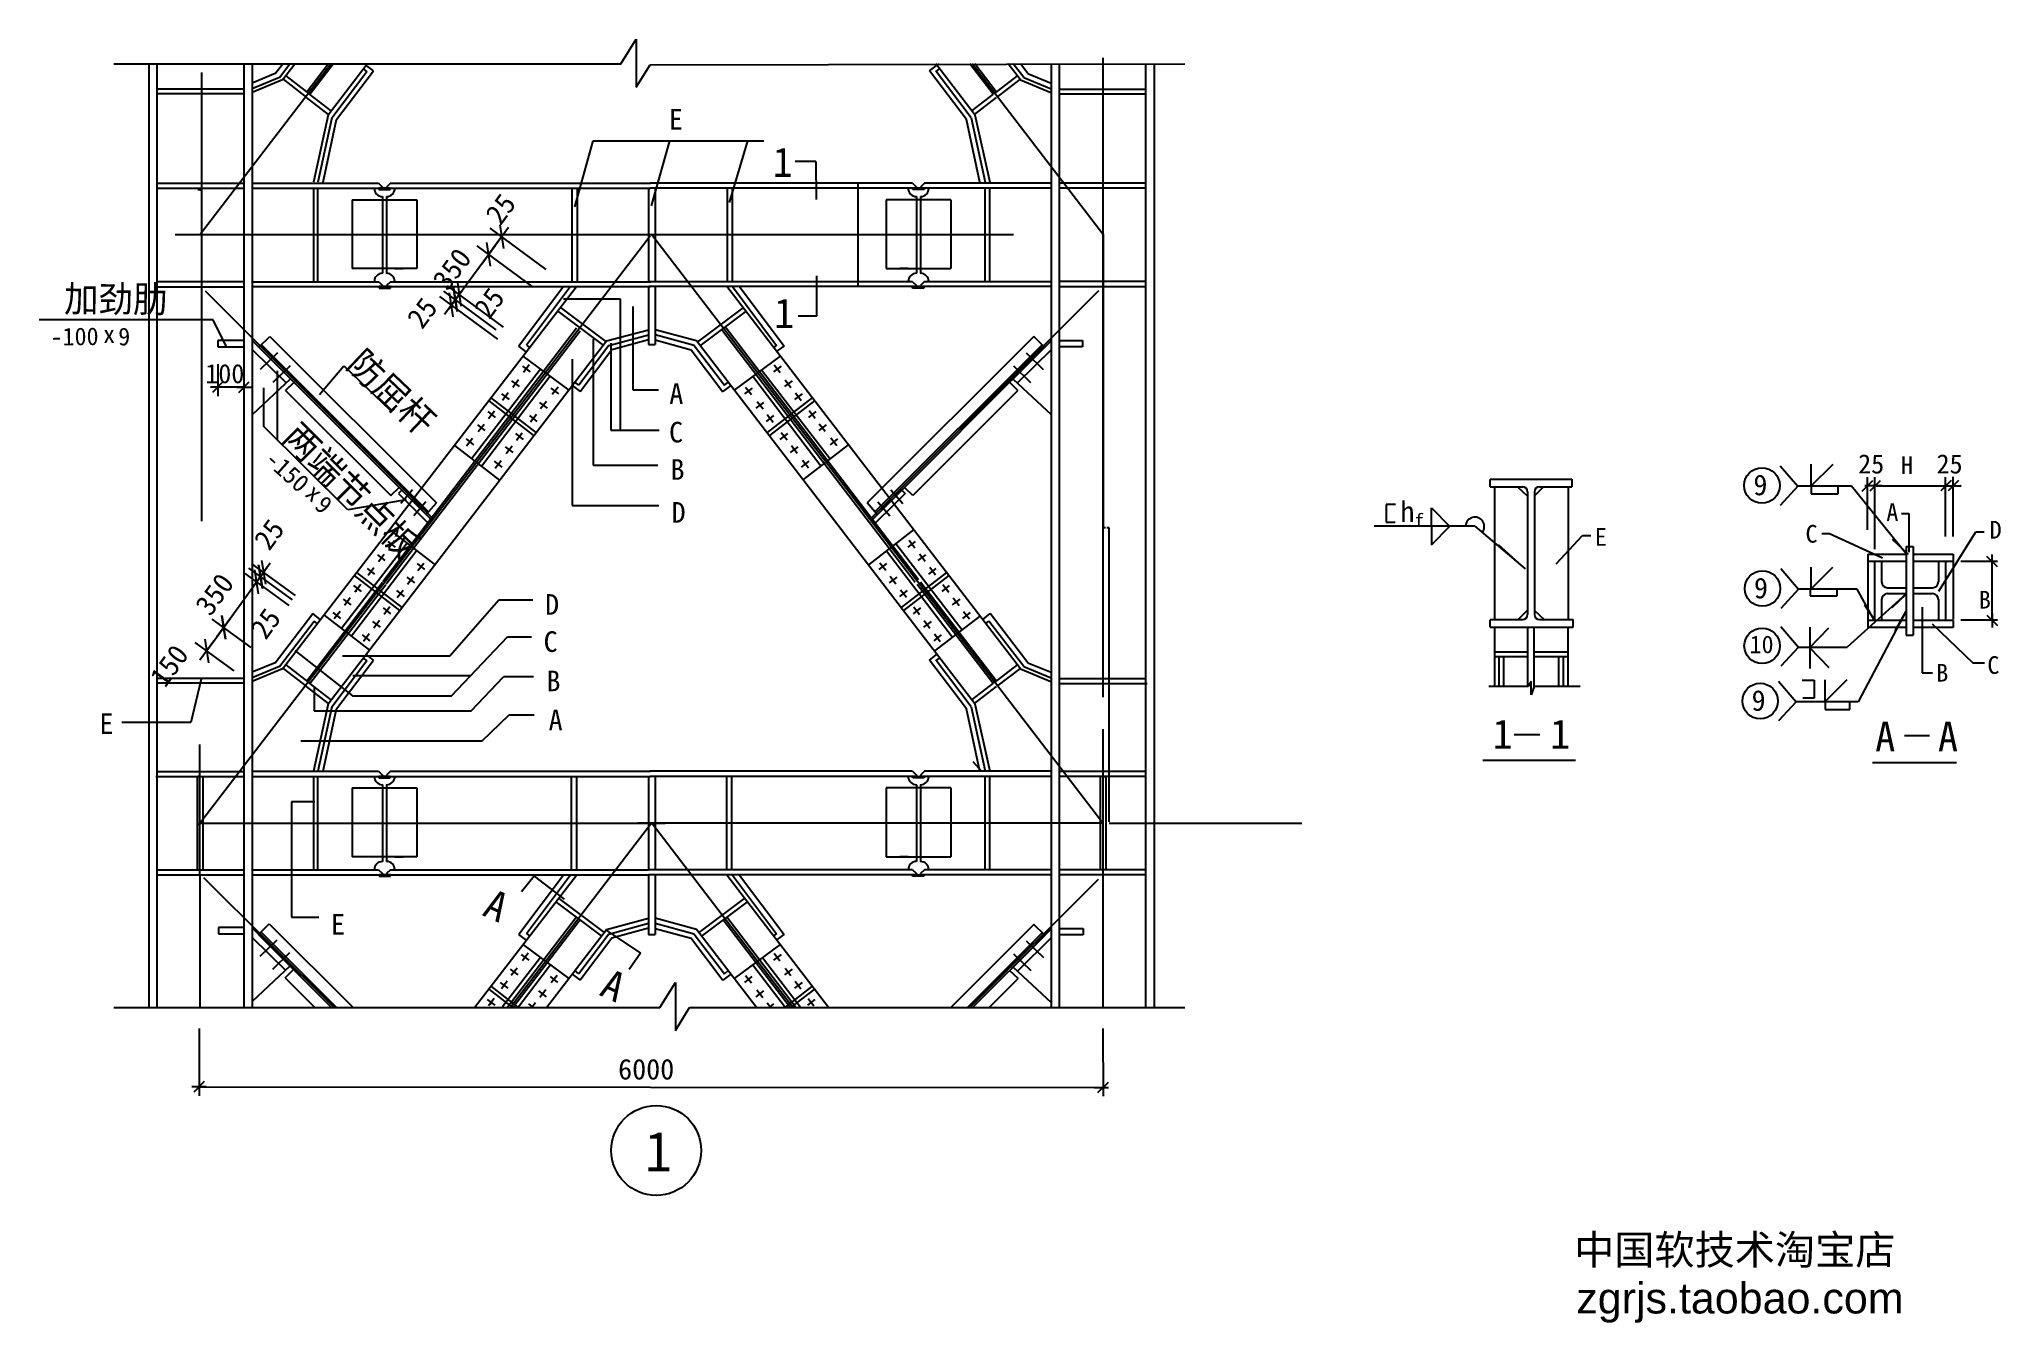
# Model space of a CAD drawing. Header units: metres. Extents: x 935 to 7595, y 1015 to 5373.
import ezdxf

# ---------------------------------------------------------------- set-up
doc = ezdxf.new("R2010")
doc.units = ezdxf.units.M
for name, color, linetype in [('CENTER', 7, 'Continuous'), ('FRAMING', 2, 'Continuous'), ('HIDDEN', 3, 'Continuous'), ('Z', 4, 'Continuous')]:
    doc.layers.add(name, color=color, linetype=linetype)
doc.dimstyles.get("Standard").update_dxf_attribs({"dimtxt": 2.5, "dimasz": 2.5, "dimexe": 1.25, "dimexo": 0.625, "dimtad": 1, "dimcen": 2.5, "dimazin": 3, "dimtfac": 1, "dimtmove": 0, "dimatfit": 3})

# ---------------------------------------------------------------- blocks, each defined once
blk = doc.blocks.new('CC')
blk.add_line((-24.24, 0), (24.24, 0))
at = {"layer": 'FRAMING', "color": 6}
blk.add_line((-17.83, -17.83), (17.83, 17.83), dxfattribs=at)
blk = doc.blocks.new('zgrjs.taobao.com')
at = {"attachment_point": 1}
for s, insert, char_height in [('{\\fSimHei|b0|i0|c134|p49;中国软技术淘宝店}', (3032.61, 1646.85), 400), ('{\\fArial|b0|i0|c0|p34;zgrjs.taobao.com}', (3061.95, 999.76), 418)]:
    blk.add_mtext(s, dxfattribs=dict(at, insert=insert, char_height=char_height))
blk = doc.blocks.new('_CLOSEDFILLED')
at = {"color": 0, "linetype": 'BYBLOCK'}
blk.add_solid([(-1, 0), (0, 0), (-1, 0)], dxfattribs=at)
blk = doc.blocks.new('*D1')
for p, q in [((4547.6, 4711.38), (4547.6, 3713.91)), ((4555.485, 3713.91), (4547.35, 3713.91)), ((4567.62, 3713.91), (4559.485, 3713.91)), ((4567.37, 2716.43), (4567.37, 3713.91))]:
    blk.add_line(p, q)
at = {"layer": 'Defpoints'}
for p in [(4547.6, 4711.38), (4567.37, 3713.91), (4567.37, 2716.43)]:
    blk.add_point(p, dxfattribs=at)
at = {"xscale": 0.25, "yscale": 0.25}
blk.add_blockref('_CLOSEDFILLED', (4547.6, 3713.91), dxfattribs=at)
at = {"xscale": 0.25, "yscale": 0.25, "rotation": 180}
blk.add_blockref('_CLOSEDFILLED', (4567.37, 3713.91), dxfattribs=at)
at = {"insert": (4557.485, 3713.91), "char_height": 1, "attachment_point": 5}
blk.add_mtext('4000', dxfattribs=at)

msp = doc.modelspace()

# ---------------------------------------------------------------- linework, layer by layer
for p, q in [((2909.24, 5289.49), (2961.61, 5372.77)), ((2961.61, 5372.77), (2961.61, 5210.34)), ((1187.36, 5289.49), (2909.24, 5289.49)), ((2961.61, 5210.34), (3008.53, 5286.36)), ((3008.53, 5286.36), (4824.76, 5289.49)), ((2753.47, 4803.96), (2816.05, 5027.54)), ((2816.05, 5027.54), (3395.39, 5027.54)), ((3013.17, 4806.82), (3075.75, 5027.54)), ((3278.58, 4818.22), (3341.16, 5027.54)), ((3713.71, 4883.48), (3713.71, 4534)), ((2655.89, 4590.92), (2465.69, 4731.16)), ((2611.76, 4531.08), (2421.57, 4671.32)), ((2504.81, 4702.32), (2460.68, 4642.48)), ((2505.77, 4703.62), (2506.73, 4704.93)), ((2459.72, 4641.18), (2361.44, 4507.88)), ((2459.72, 4641.18), (2458.76, 4639.87)), ((2510.91, 4395.65), (2321.36, 4535.42)), ((1497.7, 4518.79), (2272.33, 3744.59)), ((2492, 4354.71), (2295.14, 4499.86)), ((2485.69, 4386.2), (2307.96, 4517.25)), ((2333.29, 4469.72), (2332.33, 4468.41)), ((2347.08, 4488.41), (2334.26, 4471.02)), ((2346.12, 4487.11), (2345.16, 4485.8)), ((2360.47, 4506.58), (2347.08, 4488.41)), ((2348.04, 4489.71), (2349, 4491.02)), ((2361.44, 4507.88), (2362.4, 4509.18)), ((2714.94, 4491), (2906.88, 4491)), ((2906.88, 4491), (2906.88, 4045.3)), ((2950.15, 4465.67), (2950.15, 4182.28)), ((4531.86, 4518.64), (3755.23, 3742.55)), ((1524.93, 4420.6), (934.59, 4420.6)), ((1569.72, 4331.12), (1524.93, 4420.6)), ((2815.01, 4354.19), (2815.01, 3926.53)), ((2875.5, 4341.5), (2875.5, 4045.71)), ((1540.67, 4269.67), (1540.67, 4161.34)), ((1886, 4166.4), (1968.72, 4263.81)), ((1968.72, 4263.81), (2126.5, 4113.79)), ((2744.39, 4286.73), (2744.39, 3790.26)), ((1742.31, 4247.12), (1742.2, 4013.46)), ((1628.8, 4191.34), (1541.67, 4191.34)), ((1695.77, 4189), (1695.77, 4059.39)), ((2950.15, 4182.28), (3037.01, 4182.28)), ((1982.74, 3775.52), (1695.77, 4059.39)), ((2875.5, 4045.71), (3039.17, 4045.71)), ((6950.52, 3855.19), (7025.77, 3930.35)), ((6950.52, 3929.81), (6950.52, 3855.19)), ((2815.01, 3926.53), (3034.91, 3926.53)), ((6846.54, 3925.11), (6906.2, 3855.19)), ((7142.76, 3706.83), (7142.76, 3885.65)), ((7168.08, 3641.69), (7168.08, 3886.35)), ((7407.92, 3684.89), (7407.92, 3886.35)), ((7433.27, 3684.76), (7433.27, 3887.35)), ((2180.63, 3808.6), (1982.74, 3775.52)), ((6906.2, 3855.19), (6846.26, 3790.19)), ((7088.05, 3855.19), (6906.2, 3855.19)), ((6951.32, 3852.74), (6951.32, 3829.45)), ((6951.32, 3829.45), (7043.05, 3829.45)), ((7043.05, 3829.45), (7043.05, 3851.77)), ((7273.58, 3625.56), (7088.05, 3855.19)), ((7192.32, 3856.35), (7133.84, 3856.35)), ((7172.02, 3856.35), (7460.18, 3856.35)), ((7460.18, 3856.35), (7459.18, 3856.35)), ((2744.39, 3790.26), (3038.59, 3790.26)), ((5540.04, 3793.51), (5508.58, 3793.51)), ((5508.58, 3793.51), (5508.58, 3732.89)), ((5508.58, 3732.89), (5539.3, 3732.89)), ((5661.93, 3782.18), (5724.97, 3718.95)), ((5661.93, 3718.95), (5661.93, 3782.18)), ((7258.51, 3762.74), (7283.49, 3762.74)), ((7283.49, 3762.74), (7283.49, 3631.24)), ((5809.08, 3719.54), (5466.95, 3719.54)), ((5661.93, 3720), (5661.93, 3656.77)), ((5661.93, 3656.77), (5724.97, 3720)), ((5809.08, 3719.54), (5978.88, 3575.73)), ((6085.79, 3591.51), (6175.42, 3687.7)), ((6175.42, 3687.7), (6202.81, 3687.7)), ((7013.84, 3693.65), (6987.08, 3693.65)), ((7193.38, 3611.01), (7013.84, 3693.65)), ((7384.84, 3499.32), (7511.03, 3700.72)), ((7511.03, 3700.72), (7538.42, 3700.72)), ((7584.12, 3599.39), (7460.05, 3599.39)), ((7565.91, 3598.39), (7565.91, 3597.39)), ((7565.91, 3401.09), (7565.91, 3598.39)), ((1783.34, 3450.88), (1633.69, 3559.32)), ((1794.33, 3470.09), (1646.6, 3577.14)), ((1805.31, 3483.81), (1656.9, 3591.35)), ((1673.05, 3530.8), (1685.96, 3548.62)), ((1685, 3547.31), (1684.05, 3546)), ((1685.96, 3548.62), (1696.26, 3562.84)), ((1686.91, 3549.93), (1687.86, 3551.24)), ((1697.21, 3564.15), (1698.16, 3565.46)), ((6848.47, 3575.62), (6908.12, 3505.7)), ((6950.19, 3505.7), (7025.44, 3580.86)), ((6950.19, 3580.32), (6950.19, 3505.7)), ((1561.75, 3377.22), (1672.09, 3529.49)), ((1672.09, 3529.49), (1671.14, 3528.18)), ((2328.66, 3279.32), (2494.66, 3469.85)), ((2494.66, 3469.85), (2611.18, 3469.85)), ((6908.12, 3505.7), (6848.19, 3440.7)), ((7107.31, 3505.7), (6908.12, 3505.7)), ((6948.18, 3506.47), (6948.18, 3483.17)), ((6948.18, 3483.17), (7039.91, 3483.17)), ((7039.91, 3483.17), (7039.91, 3505.5)), ((7273.33, 3488.37), (7073.73, 3309.11)), ((7166.44, 3399.87), (7107.31, 3505.7)), ((1654.27, 3308.18), (1521.45, 3404.43)), ((7273.36, 3430.6), (7111.1, 3123.48)), ((7327.86, 3444.23), (7327.86, 3221.95)), ((7584.12, 3400.09), (7460.05, 3400.09)), ((7565.91, 3424.33), (7565.91, 3375.84)), ((1504.08, 3297.64), (1559.85, 3374.6)), ((2334.16, 3143.44), (2524.78, 3344.07)), ((2524.78, 3344.07), (2606.62, 3344.07)), ((6848.69, 3379.03), (6908.35, 3309.11)), ((6946.11, 3306.69), (7011.78, 3374.21)), ((6946.91, 3376.49), (6946.91, 3236.89)), ((7362.36, 3388.66), (7500.64, 3256.07)), ((1596.6, 3228.59), (1463.78, 3324.84)), ((1802.74, 3297.23), (1998.78, 3143.44)), ((1964.21, 3279.32), (2328.66, 3279.32)), ((6908.35, 3309.11), (6848.41, 3244.11)), ((6908.35, 3309.11), (7073.73, 3309.11)), ((6946.11, 3307.48), (7011.78, 3239.96)), ((1484.4, 3200.71), (1449.6, 3052.92)), ((1999.11, 3213.17), (2400.48, 3213.25)), ((2401.82, 3092.5), (2510.65, 3208.14)), ((2612.4, 3208.14), (2510.65, 3208.14)), ((6997.86, 3123.48), (7073.12, 3198.64)), ((6997.86, 3198.11), (6997.86, 3123.48)), ((7327.86, 3221.95), (7363.9, 3221.95)), ((7500.64, 3256.07), (7540.04, 3256.07)), ((1868.15, 3170.42), (1868.15, 3092.5)), ((1998.78, 3143.44), (2334.16, 3143.44)), ((5990.33, 3175.09), (5856.69, 3175.07)), ((6000.67, 3192.28), (5990.33, 3175.09)), ((6000.62, 3147.54), (6000.67, 3192.28)), ((6010.97, 3175.06), (6000.62, 3147.54)), ((6166.79, 3175.19), (6013, 3175.39)), ((6840.36, 3193.4), (6900.02, 3123.48)), ((1868.15, 3092.5), (2401.82, 3092.5)), ((2438.69, 2990.6), (2529.54, 3077.97)), ((2615.4, 3077.97), (2529.54, 3077.97)), ((6900.02, 3123.48), (6840.08, 3058.48)), ((7111.1, 3123.48), (6900.02, 3123.48)), ((6998.66, 3121.03), (6998.66, 3097.74)), ((6998.66, 3097.74), (7082.8, 3097.74)), ((7082.8, 3097.74), (7082.8, 3120.06)), ((1449.6, 3052.92), (1214.7, 3052.92)), ((1823.16, 2990.6), (2438.69, 2990.6)), ((1790.9, 2783.95), (1790.9, 2391.97)), ((1870.28, 2783.95), (1790.9, 2783.95)), ((4567.38, 2711.07), (5221.79, 2711.07)), ((1492.58, 2526.63), (1935.91, 2085.76)), ((4530.23, 2519.68), (4096.68, 2088.17)), ((1790.9, 2391.97), (1884.29, 2391.97)), ((3041.84, 2085.76), (3095.02, 2170.33)), ((3095.02, 2170.33), (3095.02, 2007.89)), ((1187.36, 2085.76), (3041.84, 2085.76)), ((3095.02, 2007.89), (3143.08, 2085.76)), ((3143.08, 2085.76), (4824.76, 2085.76)), ((1478.07, 2014), (1477.36, 1786.21)), ((4546.13, 2014), (4546.89, 1784.5)), ((1478.36, 1816.21), (4539.95, 1814.5)), ((4516.71, 1814.5), (4565.2, 1814.5))]:
    msp.add_line(p, q)
for points in [[(7226.33, 3675.35), (7280.82, 3624.45)], [(7225.88, 3443.78), (7273.55, 3489.28)], [(7132.18, 3452.93), (7167.25, 3399.94)], [(7236.41, 3364.66), (7273.58, 3431.5)]]:
    msp.add_lwpolyline(points)
for centre, radius in [((6784.17, 3857.72), 60.34), ((6786.09, 3508.23), 60.34), ((6784.73, 3313.41), 60.34), ((6777.98, 3126.01), 60.34), ((3029.65, 1600.38), 152.63)]:
    msp.add_circle(centre, radius)
msp.add_arc((5809.67, 3718.59), 31.79, 320.36, 178.29)
at = {"layer": 'CENTER'}
for p, q in [((1481.14, 4710.93), (1924.37, 5289.04)), ((4546.13, 4710.93), (4102.9, 5289.04)), ((4546.13, 5309.31), (4546.13, 3138.68)), ((1485.49, 5259.49), (1485.49, 3737.17)), ((1396.64, 4710.39), (4242.4, 4710.39)), ((1475.63, 2705.43), (3008.56, 4704.88)), ((4546.13, 2710.94), (3013.2, 4710.39)), ((4546.13, 3030.68), (4546.13, 2085.84)), ((1479.1, 2978.52), (1480.38, 2085.84)), ((1480.78, 2710.94), (3060.31, 2710.94)), ((2533.47, 2085.84), (3014.07, 2712.72)), ((4546.5, 2710.94), (2966.97, 2710.94)), ((3493.81, 2085.84), (3013.2, 2712.72))]:
    msp.add_line(p, q, dxfattribs=at)
at = {"layer": 'FRAMING'}
for p, q in [((1307.28, 5289.04), (1307.28, 2085.84)), ((1657.07, 5289.04), (1657.07, 2085.84)), ((1736.24, 5256.31), (1761.2, 5289.04)), ((1749.92, 5243.23), (1785.14, 5289.04)), ((1761.09, 5235.18), (1802.48, 5289.04)), ((1915.63, 5116.02), (2048.31, 5289.04)), ((1928.23, 5105.84), (2046.62, 5263.49)), ((1944.22, 5099.82), (2069.53, 5265.02)), ((2048.31, 5262.31), (2035.89, 5272.1)), ((2069.53, 5265.02), (2046.58, 5282.84)), ((2057.39, 5274.44), (2057.57, 5274.68)), ((3957.75, 5265.02), (3980.7, 5282.84)), ((4083.05, 5099.82), (3957.75, 5265.02)), ((3969.89, 5274.44), (3969.71, 5274.68)), ((4111.65, 5116.02), (3978.97, 5289.04)), ((3978.97, 5262.31), (3991.38, 5272.1)), ((4099.05, 5105.84), (3980.65, 5263.49)), ((4266.18, 5235.18), (4224.79, 5289.04)), ((4277.36, 5243.23), (4242.13, 5289.04)), ((4291.03, 5256.31), (4266.08, 5289.04)), ((4370.2, 5289.04), (4370.2, 2085.84)), ((4720, 5288.31), (4720, 2085.84)), ((1736.24, 5256.31), (1657.07, 5223.63)), ((1749.92, 5243.23), (1657.07, 5204.89)), ((1761.09, 5235.18), (1657.5, 5192.41)), ((1762.38, 5236.86), (1841.16, 5176.35)), ((1771.7, 5248.99), (1851.4, 5187.69)), ((4255.58, 5248.99), (4175.87, 5187.69)), ((4264.89, 5236.86), (4186.11, 5176.35)), ((4266.18, 5235.18), (4369.78, 5192.41)), ((4277.36, 5243.23), (4370.2, 5204.89)), ((4291.03, 5256.31), (4370.2, 5223.63)), ((1916.83, 5117.58), (1842.39, 5175.4)), ((1926.13, 5129.71), (1852.64, 5186.74)), ((4101.15, 5129.71), (4174.64, 5186.74)), ((4110.45, 5117.58), (4184.88, 5175.4)), ((1915.63, 5116.02), (1865.38, 4887.43)), ((1928.23, 5105.84), (1880.46, 4887.43)), ((1899.1, 4887.43), (1944.22, 5099.82)), ((4128.18, 4887.43), (4083.05, 5099.82)), ((4099.05, 5105.84), (4146.82, 4887.43)), ((4111.65, 5116.02), (4161.9, 4887.43)), ((3571.93, 4957.71), (3501.58, 4957.71)), ((3572.05, 4957.9), (3572.94, 4828.6)), ((1657.07, 4884.24), (2086.56, 4884.24)), ((1657.07, 4866.81), (3009.99, 4866.81)), ((1866.11, 4866.81), (1866.11, 4549.68)), ((1880.38, 4549.68), (1880.38, 4866.81)), ((2086.56, 4884.24), (2100.08, 4870.72)), ((2087.63, 4866.81), (2087.63, 4862.11)), ((2126.49, 4866.81), (2087.63, 4866.81)), ((2100.08, 4870.72), (2100.08, 4866.81)), ((2127.85, 4884.24), (2114.32, 4870.72)), ((2114.32, 4870.72), (2114.32, 4866.81)), ((2114.46, 4866.81), (2557.98, 4866.81)), ((2126.49, 4862.11), (2126.49, 4866.81)), ((2127.85, 4884.24), (3009.99, 4884.24)), ((2743.37, 4866.81), (2743.37, 4549.68)), ((2761.03, 4866.81), (2761.03, 4549.68)), ((3002.92, 4866.71), (3002.92, 4549.64)), ((3899.43, 4884.24), (3009, 4884.24)), ((4370.2, 4866.81), (3009, 4866.81)), ((3025.53, 4866.71), (3025.53, 4549.64)), ((3270.13, 4866.81), (3270.13, 4549.68)), ((3287.79, 4866.81), (3287.79, 4549.68)), ((3912.81, 4866.81), (3469.29, 4866.81)), ((3899.43, 4884.24), (3912.95, 4870.72)), ((3900.78, 4862.11), (3900.78, 4866.81)), ((3900.78, 4866.81), (3939.65, 4866.81)), ((3912.95, 4870.72), (3912.95, 4866.81)), ((3940.72, 4884.24), (3927.19, 4870.72)), ((3927.19, 4870.72), (3927.19, 4866.81)), ((3939.65, 4866.81), (3939.65, 4862.11)), ((4370.2, 4884.24), (3940.72, 4884.24)), ((4146.9, 4549.68), (4146.9, 4866.81)), ((4161.17, 4866.81), (4161.17, 4549.68)), ((1480.49, 4861.7), (1473.54, 4861.7)), ((1480.49, 4861.7), (1487.44, 4861.7)), ((1996.85, 4827.69), (2216.52, 4827.69)), ((1996.85, 4827.69), (1996.85, 4594.3)), ((2087.63, 4862.11), (2126.49, 4862.11)), ((2100.08, 4838.79), (2100.08, 4827.32)), ((2114.32, 4838.77), (2114.32, 4827.32)), ((2216.52, 4827.69), (2216.52, 4594.3)), ((4030.42, 4827.69), (3810.76, 4827.69)), ((3810.76, 4827.69), (3810.76, 4594.3)), ((3939.65, 4862.11), (3900.78, 4862.11)), ((3912.95, 4838.77), (3912.95, 4827.32)), ((3927.19, 4838.79), (3927.19, 4827.32)), ((4030.42, 4827.69), (4030.42, 4594.3)), ((1657.07, 4549.68), (2087.26, 4549.68)), ((1657.07, 4533.01), (3009.99, 4533.01)), ((1761.09, 3235.2), (2758.43, 4533.01)), ((2216.52, 4594.3), (1996.85, 4594.3)), ((2087.26, 4549.68), (2100.08, 4536.86)), ((2088.6, 4532.96), (2088.6, 4528.26)), ((2127.47, 4532.96), (2088.6, 4532.96)), ((2100.08, 4594.34), (2100.08, 4578.09)), ((2100.08, 4536.86), (2100.08, 4532.96)), ((2114.32, 4594.34), (2114.32, 4578.09)), ((2127.14, 4549.68), (2114.32, 4536.86)), ((2114.32, 4536.86), (2114.32, 4532.96)), ((2114.32, 4532.96), (2557.98, 4532.96)), ((2127.14, 4549.68), (3009.99, 4549.68)), ((2127.47, 4528.26), (2127.47, 4532.96)), ((2142.03, 4594.3), (2170, 4594.3)), ((2714.85, 4533.01), (2562.97, 4331.22)), ((2738.12, 4533.01), (2589.64, 4334.08)), ((3003.09, 4533.01), (3003.09, 4336.52)), ((3900.13, 4549.68), (3004.97, 4549.68)), ((4370.2, 4533.01), (3004.97, 4533.01)), ((3025.7, 4533.01), (3025.7, 4336.52)), ((4266.18, 3235.2), (3268.85, 4533.01)), ((3289.15, 4533.01), (3438.33, 4333.14)), ((3312.42, 4533.01), (3464.3, 4331.22)), ((3912.95, 4532.96), (3469.29, 4532.96)), ((3575.22, 4432.65), (3575.19, 4569.53)), ((3810.76, 4594.3), (4030.42, 4594.3)), ((3885.24, 4594.3), (3857.28, 4594.3)), ((3899.81, 4528.26), (3899.81, 4532.96)), ((3899.81, 4532.96), (3938.67, 4532.96)), ((3900.13, 4549.68), (3912.95, 4536.86)), ((3912.95, 4594.34), (3912.95, 4578.09)), ((3912.95, 4536.86), (3912.95, 4532.96)), ((3927.19, 4594.34), (3927.19, 4578.09)), ((3940.01, 4549.68), (3927.19, 4536.86)), ((3927.19, 4536.86), (3927.19, 4532.96)), ((3938.67, 4532.96), (3938.67, 4528.26)), ((4370.2, 4549.68), (3940.01, 4549.68)), ((2088.6, 4528.26), (2127.47, 4528.26)), ((3938.67, 4528.26), (3899.81, 4528.26)), ((2696.76, 4448.34), (2850.52, 4333.46)), ((2705.91, 4460.59), (2860.04, 4345.43)), ((3322.41, 4459.54), (3168.28, 4344.39)), ((3331.56, 4447.29), (3177.8, 4332.41)), ((3575.22, 4432.65), (3511.51, 4432.65)), ((1658.86, 4349.13), (1782.16, 4225.92)), ((1680.75, 4327.26), (1717.43, 4363.53)), ((1717.43, 4363.53), (2283.19, 3798.49)), ((1915.63, 3116.03), (2860.78, 4348.61)), ((2587.99, 4311.28), (2562.97, 4331.22)), ((2589.64, 4334.08), (2599.65, 4326.39)), ((2869.06, 4332.52), (2766.35, 4198.21)), ((2860.78, 4348.61), (3003.09, 4386.79)), ((2869.06, 4332.52), (3003.09, 4369.51)), ((3003.09, 4352.43), (2879.08, 4318.51)), ((3003.09, 4336.52), (3025.7, 4336.52)), ((3166.49, 4348.61), (3025.7, 4386.39)), ((3158.21, 4332.52), (3025.7, 4369.09)), ((3025.7, 4352.01), (3148.19, 4318.51)), ((3158.21, 4332.52), (3260.93, 4198.21)), ((4111.65, 3116.03), (3166.49, 4348.61)), ((3437.55, 4334.02), (3427.63, 4326.39)), ((3436.87, 4311.28), (3464.3, 4331.22)), ((4311.66, 4363.53), (3745.89, 3798.49)), ((4370.22, 4349.13), (4246.92, 4225.92)), ((4348.33, 4327.26), (4311.66, 4363.53)), ((1658.41, 4318.08), (1772.91, 4205.85)), ((1743.42, 4307.86), (1685.24, 4251.6)), ((1786.49, 4264.07), (1728.31, 4207.81)), ((2575.57, 4263.03), (2601.41, 4243.75)), ((2577.08, 4297.02), (2732.63, 4181.48)), ((2598.66, 4266.95), (2579.3, 4240.99)), ((2879.08, 4318.51), (2771.07, 4175.75)), ((3148.19, 4318.51), (3256.2, 4175.75)), ((3450.19, 4297.02), (3294.65, 4181.48)), ((3453.74, 4263.03), (3427.89, 4243.75)), ((3430.64, 4266.95), (3450, 4240.99)), ((4242.59, 4264.07), (4300.77, 4207.81)), ((4370.68, 4318.08), (4256.17, 4205.85)), ((4285.66, 4307.86), (4343.84, 4251.6)), ((1787.21, 4219.25), (1658.86, 4098.96)), ((1771.19, 4180.07), (1799.9, 4208.18)), ((2538.57, 4213.37), (2564.41, 4194.1)), ((2561.55, 4216.63), (2542.19, 4190.67)), ((2550.91, 4203.65), (2551.14, 4203.49)), ((2744.23, 4197.02), (2771.54, 4176.36)), ((2766.35, 4198.21), (2752.99, 4208.45)), ((3283.04, 4197.02), (3255.74, 4176.36)), ((3260.93, 4198.21), (3274.28, 4208.45)), ((3490.73, 4213.37), (3464.89, 4194.1)), ((3467.75, 4216.63), (3487.11, 4190.67)), ((3478.39, 4203.65), (3478.16, 4203.49)), ((4257.89, 4180.07), (4229.18, 4208.18)), ((4241.87, 4219.25), (4370.22, 4098.96)), ((1771.19, 4180.07), (2128.22, 3823.3)), ((2504.09, 4168.67), (2529.93, 4149.4)), ((2527.14, 4172.03), (2507.78, 4146.07)), ((2659.95, 4119.95), (2634.71, 4140)), ((2657.22, 4143), (2637.09, 4117.64)), ((2647.4, 4129.39), (2647.18, 4129.57)), ((2698.48, 4168.42), (2673.24, 4188.47)), ((2696.36, 4191.75), (2676.22, 4166.39)), ((2758.71, 4184.88), (2758.53, 4184.64)), ((3268.56, 4184.88), (3268.74, 4184.64)), ((3330.82, 4168.42), (3356.07, 4188.47)), ((3332.94, 4191.75), (3353.08, 4166.39)), ((3369.35, 4119.95), (3394.6, 4140)), ((3372.08, 4143), (3392.22, 4117.64)), ((3381.9, 4129.39), (3382.12, 4129.57)), ((3525.22, 4168.67), (3499.37, 4149.4)), ((3502.16, 4172.03), (3521.52, 4146.07)), ((4257.89, 4180.07), (3900.87, 3823.3)), ((2422.92, 4064.28), (2448.02, 4044.04)), ((2425.48, 4041.21), (2445.81, 4066.42)), ((2457.64, 4108.8), (2482.74, 4088.56)), ((2460.12, 4085.63), (2480.45, 4110.84)), ((2625.57, 4075.17), (2600.32, 4095.22)), ((2622.92, 4098.32), (2602.78, 4072.96)), ((2647, 4127.49), (2647.23, 4127.33)), ((3382.3, 4127.49), (3382.07, 4127.33)), ((3403.73, 4075.17), (3428.98, 4095.22)), ((3406.38, 4098.32), (3426.52, 4072.96)), ((3571.66, 4108.8), (3546.56, 4088.56)), ((3569.18, 4085.63), (3548.85, 4110.84)), ((3606.38, 4064.28), (3581.28, 4044.04)), ((3603.82, 4041.21), (3583.49, 4066.42)), ((2384.03, 4016.1), (2409.12, 3995.86)), ((2385.98, 3992.76), (2406.3, 4017.97)), ((2435.4, 4054.75), (2435.62, 4054.57)), ((2578.42, 4014.38), (2552.72, 4033.85)), ((2555.34, 4011.2), (2574.89, 4037.01)), ((3450.88, 4014.38), (3476.58, 4033.85)), ((3473.96, 4011.2), (3454.41, 4037.01)), ((3593.9, 4054.75), (3593.68, 4054.57)), ((3645.27, 4016.1), (3620.18, 3995.86)), ((3643.33, 3992.76), (3623, 4017.97)), ((2344.26, 3993.93), (2498.09, 3875.1)), ((2506.23, 3920.57), (2480.53, 3940.04)), ((2483.11, 3916.83), (2502.66, 3942.64)), ((2543.6, 3969.94), (2517.9, 3989.41)), ((2520.59, 3966.86), (2540.15, 3992.67)), ((2531.33, 3979.75), (2531.1, 3979.92)), ((2533.07, 3980.61), (2533.29, 3980.43)), ((3485.71, 3969.94), (3511.4, 3989.41)), ((3508.71, 3966.86), (3489.15, 3992.67)), ((3496.23, 3980.61), (3496.01, 3980.43)), ((3497.97, 3979.75), (3498.2, 3979.92)), ((3523.08, 3920.57), (3548.77, 3940.04)), ((3546.2, 3916.83), (3526.64, 3942.64)), ((3681.37, 3996.2), (3527.49, 3877.33)), ((5860.83, 3878.96), (6138.74, 3878.96)), ((5860.83, 3853.45), (5860.83, 3877.85)), ((6138.74, 3878.96), (6138.74, 3853.04)), ((7124.92, 3838.6), (7160.59, 3874.27)), ((7185.91, 3874.18), (7150.24, 3838.51)), ((7426.76, 3875.18), (7391.09, 3839.51)), ((7451.97, 3875.18), (7416.3, 3839.51)), ((2128.22, 3823.3), (2156.48, 3851.54)), ((2165.74, 3841.94), (2154.16, 3830.37)), ((2154.16, 3830.37), (2194.15, 3790.63)), ((2202.52, 3843.58), (2161.92, 3796.77)), ((2247.33, 3802.1), (2206.73, 3755.29)), ((2248.87, 3759.52), (2283.19, 3798.49)), ((3780.21, 3759.52), (3745.89, 3798.49)), ((3781.75, 3802.1), (3822.35, 3755.29)), ((3826.56, 3843.58), (3867.16, 3796.77)), ((3874.92, 3830.37), (3834.93, 3790.63)), ((3863.35, 3841.94), (3874.92, 3830.37)), ((3900.87, 3823.3), (3872.6, 3851.54)), ((5860.83, 3853.45), (5971.76, 3853.45)), ((5876.6, 3853.45), (5876.57, 3402.94)), ((5987.66, 3821.77), (5955.19, 3851.72)), ((5988.42, 3836.79), (5988.42, 3419.6)), ((6011.65, 3822.25), (6042.9, 3853.48)), ((6011.69, 3836.79), (6011.69, 3419.6)), ((6028.35, 3853.45), (6138.74, 3853.45)), ((6125.72, 3853.45), (6125.78, 3402.94)), ((2144.59, 3648.48), (2118.96, 3668.04)), ((2121.11, 3644.86), (2140.75, 3670.61)), ((2126.72, 3706.66), (2280.61, 3587.78)), ((3904.12, 3707.85), (3750.23, 3588.97)), ((3884.71, 3648.48), (3910.34, 3668.04)), ((3908.19, 3644.86), (3888.55, 3670.61)), ((2109.68, 3602.95), (2084.04, 3622.5)), ((2086.19, 3599.33), (2105.84, 3625.07)), ((2096.7, 3613.03), (2096.47, 3613.2)), ((2100.25, 3611.53), (2100.47, 3611.35)), ((3919.63, 3602.95), (3945.26, 3622.5)), ((3943.11, 3599.33), (3923.46, 3625.07)), ((3929.05, 3611.53), (3928.83, 3611.35)), ((3932.6, 3613.03), (3932.83, 3613.2)), ((7143.3, 3624.61), (7143.3, 3600.61)), ((7143.3, 3624.61), (7274.08, 3624.61)), ((7143.3, 3600.61), (7143.3, 3399.64)), ((7143.3, 3600.61), (7274.08, 3600.61)), ((7274.08, 3650.24), (7297.61, 3650.24)), ((7274.08, 3650.24), (7274.08, 3349.65)), ((7297.61, 3650.24), (7297.61, 3349.65)), ((7297.61, 3624.61), (7433.38, 3624.61)), ((7297.61, 3600.61), (7433.38, 3600.61)), ((7433.38, 3624.61), (7433.38, 3600.61)), ((7433.38, 3600.61), (7433.38, 3402.61)), ((7583.74, 3581.55), (7548.07, 3617.22)), ((2074.49, 3556.97), (2048.86, 3576.53)), ((2051.01, 3553.35), (2070.65, 3579.1)), ((2068.53, 3572.53), (2068.75, 3572.35)), ((2182.92, 3546.87), (2208.48, 3527.23)), ((2185.55, 3523.26), (2205.28, 3548.94)), ((2196.04, 3536.98), (2196.26, 3536.8)), ((2217.77, 3592.46), (2243.33, 3572.82)), ((2220.4, 3568.85), (2240.13, 3594.53)), ((3811.54, 3592.46), (3785.97, 3572.82)), ((3808.9, 3568.85), (3789.17, 3594.53)), ((3846.39, 3546.87), (3820.82, 3527.23)), ((3843.75, 3523.26), (3824.02, 3548.94)), ((3833.27, 3536.98), (3833.04, 3536.8)), ((3954.82, 3556.97), (3980.45, 3576.53)), ((3978.3, 3553.35), (3958.65, 3579.1)), ((3960.77, 3572.53), (3960.55, 3572.35)), ((1993.5, 3452.32), (1967.98, 3472.03)), ((1990.93, 3475.94), (1971.13, 3450.31)), ((2028.82, 3498.2), (2003.3, 3517.9)), ((2026.24, 3521.81), (2006.45, 3496.18)), ((2012.25, 3499.93), (2012.48, 3499.76)), ((2147.71, 3500.91), (2173.28, 3481.27)), ((2150.35, 3477.3), (2170.08, 3502.98)), ((3881.59, 3500.91), (3856.02, 3481.27)), ((3878.96, 3477.3), (3859.23, 3502.98)), ((4000.49, 3498.2), (4026, 3517.9)), ((4003.06, 3521.81), (4022.85, 3496.18)), ((4017.06, 3499.93), (4016.83, 3499.76)), ((4035.8, 3452.32), (4061.32, 3472.03)), ((4038.38, 3475.94), (4058.17, 3450.31)), ((7249.86, 3490.6), (7274.08, 3490.6)), ((7252.1, 3510.6), (7274.08, 3510.6)), ((1736.24, 3256.33), (1863.52, 3423.26)), ((1749.92, 3243.24), (1868.69, 3397.74)), ((1890.13, 3402.25), (1863.52, 3423.26)), ((1878.37, 3388.79), (1868.69, 3397.74)), ((1902.16, 3417.82), (2056.4, 3298.67)), ((1958.53, 3406.82), (1933.02, 3426.53)), ((1955.96, 3430.44), (1936.17, 3404.81)), ((1980.4, 3462.25), (1980.18, 3462.42)), ((1982.78, 3459.2), (1983, 3459.04)), ((2090.09, 3399.62), (2070.38, 3373.93)), ((2101.9, 3441.95), (2127.48, 3422.33)), ((2125.39, 3445.51), (2105.68, 3419.81)), ((3927.4, 3441.95), (3901.82, 3422.33)), ((3903.91, 3445.51), (3923.62, 3419.81)), ((3939.21, 3399.62), (3958.92, 3373.93)), ((4128, 3413.98), (3973.76, 3294.83)), ((4046.53, 3459.2), (4046.3, 3459.04)), ((4048.9, 3462.25), (4049.12, 3462.42)), ((4070.77, 3406.82), (4096.28, 3426.53)), ((4073.34, 3430.44), (4093.13, 3404.81)), ((4137.14, 3402.25), (4163.76, 3423.26)), ((4148.91, 3388.79), (4158.58, 3397.74)), ((4277.36, 3243.24), (4158.58, 3397.74)), ((4291.03, 3256.33), (4163.76, 3423.26)), ((5860.83, 3402.94), (5971.76, 3402.94)), ((5860.83, 3377.08), (5860.83, 3401.91)), ((5988.31, 3434.16), (5956.68, 3402.86)), ((6011.88, 3433.3), (6044.73, 3403.28)), ((6028.35, 3402.94), (6143.62, 3402.94)), ((6143.62, 3377.08), (6143.62, 3402.94)), ((7143.3, 3399.64), (7143.3, 3375.67)), ((7274.08, 3399.64), (7143.3, 3399.64)), ((7433.38, 3399.64), (7297.61, 3399.64)), ((7433.38, 3399.64), (7433.38, 3375.67)), ((7548.07, 3417.92), (7583.74, 3382.25)), ((2031.57, 3350.61), (2057.15, 3330.99)), ((2055.06, 3354.17), (2035.35, 3328.48)), ((2066.6, 3396.06), (2092.18, 3376.44)), ((2079.55, 3385.94), (2079.78, 3385.78)), ((3962.7, 3396.06), (3937.12, 3376.44)), ((3949.75, 3385.94), (3949.53, 3385.78)), ((3997.73, 3350.61), (3972.15, 3330.99)), ((3974.24, 3354.17), (3993.95, 3328.48)), ((5860.83, 3377.08), (6143.62, 3377.08)), ((5860.87, 3378.7), (5860.87, 3377.08)), ((5876.56, 3338.38), (5876.55, 3175.34)), ((5876.57, 3377.08), (5876.56, 3338.38)), ((5987.59, 3375.9), (5987.59, 3175.34)), ((6010.08, 3375.9), (6010.08, 3175.34)), ((6125.59, 3375.11), (6125.59, 3175.34)), ((7274.08, 3375.64), (7143.3, 3375.64)), ((7274.08, 3349.65), (7297.61, 3349.65)), ((7433.38, 3375.64), (7297.61, 3375.64)), ((1944.22, 3099.83), (2069.53, 3265.03)), ((2048.31, 3262.33), (2035.89, 3272.12)), ((2069.53, 3265.03), (2046.58, 3282.85)), ((2057.39, 3274.46), (2057.57, 3274.7)), ((3957.75, 3265.03), (3980.7, 3282.85)), ((4083.05, 3099.83), (3957.75, 3265.03)), ((3969.89, 3274.46), (3969.71, 3274.7)), ((3978.97, 3262.33), (3991.38, 3272.12)), ((1736.24, 3256.33), (1657.07, 3223.64)), ((1749.92, 3243.24), (1657.07, 3204.91)), ((1761.09, 3235.2), (1657.5, 3192.43)), ((1762.38, 3236.88), (1841.16, 3176.37)), ((1771.7, 3249), (1851.4, 3187.71)), ((1928.23, 3105.86), (2046.62, 3263.5)), ((4099.05, 3105.86), (3980.65, 3263.5)), ((4255.58, 3249), (4175.87, 3187.71)), ((4264.89, 3236.88), (4186.11, 3176.37)), ((4266.18, 3235.2), (4369.78, 3192.43)), ((4277.36, 3243.24), (4370.2, 3204.91)), ((4291.03, 3256.33), (4370.2, 3223.64)), ((1916.83, 3117.59), (1842.39, 3175.42)), ((1926.13, 3129.73), (1852.64, 3186.75)), ((4101.15, 3129.73), (4174.64, 3186.75)), ((4110.45, 3117.59), (4184.88, 3175.42)), ((1915.63, 3116.03), (1865.38, 2887.45)), ((1928.23, 3105.86), (1880.46, 2887.45)), ((1899.1, 2887.45), (1944.22, 3099.83)), ((4128.18, 2887.45), (4083.05, 3099.83)), ((4099.05, 3105.86), (4146.82, 2887.45)), ((4111.65, 3116.03), (4161.9, 2887.45)), ((1480.49, 2869.86), (1473.54, 2869.86)), ((1480.49, 2869.86), (1487.44, 2869.86)), ((1657.07, 2887.45), (2086.61, 2887.45)), ((1657.07, 2870.07), (2100.08, 2870.07)), ((1866.11, 2870.07), (1866.11, 2553.59)), ((1880.38, 2553.59), (1880.38, 2870.07)), ((2086.61, 2887.45), (2100.08, 2873.97)), ((2087.63, 2870.07), (2087.63, 2865.37)), ((2126.49, 2870.07), (2087.63, 2870.07)), ((2087.63, 2865.37), (2126.49, 2865.37)), ((2100.08, 2873.97), (2100.08, 2870.07)), ((2127.8, 2887.45), (2114.32, 2873.97)), ((2114.32, 2873.97), (2114.32, 2870.07)), ((2114.46, 2870.07), (3009.99, 2870.07)), ((2126.49, 2865.37), (2126.49, 2870.07)), ((2127.8, 2887.45), (3009.99, 2887.45)), ((2740.95, 2870.66), (2740.95, 2553.59)), ((2758.61, 2870.66), (2758.61, 2553.59)), ((3003.09, 2870.66), (3003.09, 2553.59)), ((3899.48, 2887.45), (3008.08, 2887.45)), ((3912.81, 2870.07), (3008.08, 2870.07)), ((3025.7, 2870.66), (3025.7, 2553.59)), ((3267.71, 2870.66), (3267.71, 2553.59)), ((3285.37, 2870.66), (3285.37, 2553.59)), ((3899.48, 2887.45), (3912.95, 2873.97)), ((3900.78, 2865.37), (3900.78, 2870.07)), ((3900.78, 2870.07), (3939.65, 2870.07)), ((3939.65, 2865.37), (3900.78, 2865.37)), ((3912.95, 2873.97), (3912.95, 2870.07)), ((3940.67, 2887.45), (3927.19, 2873.97)), ((3927.19, 2873.97), (3927.19, 2870.07)), ((4370.2, 2870.07), (3927.19, 2870.07)), ((3939.65, 2870.07), (3939.65, 2865.37)), ((4370.2, 2887.45), (3940.67, 2887.45)), ((4134.98, 2886.85), (4105.63, 2919.9)), ((4146.9, 2553.59), (4146.9, 2870.07)), ((4161.17, 2870.07), (4161.17, 2553.59)), ((4546.79, 2869.86), (4539.84, 2869.86)), ((4546.79, 2869.86), (4553.74, 2869.86)), ((5836.58, 2924.78), (6129.03, 2924.78)), ((5854.88, 2924.78), (6151.41, 2924.78)), ((7159.47, 2917.04), (7444.67, 2917.04)), ((1996.85, 2830.94), (2216.52, 2830.94)), ((1996.85, 2830.94), (1996.85, 2597.56)), ((2100.08, 2842.05), (2100.08, 2830.58)), ((2114.32, 2842.03), (2114.32, 2830.58)), ((2216.52, 2830.94), (2216.52, 2597.56)), ((4030.42, 2830.94), (3810.76, 2830.94)), ((3810.76, 2830.94), (3810.76, 2597.56)), ((3912.95, 2842.03), (3912.95, 2830.58)), ((3927.19, 2842.05), (3927.19, 2830.58)), ((4030.42, 2830.94), (4030.42, 2597.56)), ((1657.07, 2553.59), (2086.61, 2553.59)), ((1657.07, 2536.22), (2100.08, 2536.22)), ((2216.52, 2597.56), (1996.85, 2597.56)), ((2086.61, 2553.59), (2100.08, 2540.12)), ((2088.6, 2536.22), (2088.6, 2531.52)), ((2127.47, 2536.22), (2088.6, 2536.22)), ((2088.6, 2531.52), (2127.47, 2531.52)), ((2100.08, 2597.6), (2100.08, 2581.34)), ((2100.08, 2540.12), (2100.08, 2536.22)), ((2114.32, 2597.6), (2114.32, 2581.35)), ((2127.8, 2553.59), (2114.32, 2540.12)), ((2114.32, 2540.12), (2114.32, 2536.22)), ((2114.32, 2536.22), (3003.09, 2536.22)), ((2127.47, 2531.52), (2127.47, 2536.22)), ((2127.8, 2553.59), (3003.09, 2553.59)), ((2142.03, 2597.56), (2170, 2597.56)), ((2413.01, 2085.84), (2758.43, 2535.33)), ((2714.85, 2535.33), (2562.97, 2333.54)), ((2614.74, 2532), (2571.79, 2478.34)), ((2738.12, 2535.33), (2588.95, 2335.47)), ((2614.74, 2532), (2717.52, 2453.55)), ((3899.48, 2553.59), (3003.09, 2553.59)), ((3912.95, 2536.22), (3003.09, 2536.22)), ((3003.09, 2536.22), (3003.09, 2333.68)), ((3025.7, 2536.22), (3025.7, 2333.68)), ((3614.27, 2085.84), (3268.85, 2535.33)), ((3289.15, 2535.33), (3438.33, 2335.47)), ((3312.42, 2535.33), (3464.3, 2333.54)), ((3810.76, 2597.56), (4030.42, 2597.56)), ((3885.24, 2597.56), (3857.28, 2597.56)), ((3899.48, 2553.59), (3912.95, 2540.12)), ((3899.81, 2531.52), (3899.81, 2536.22)), ((3899.81, 2536.22), (3938.67, 2536.22)), ((3938.67, 2531.52), (3899.81, 2531.52)), ((3912.95, 2597.6), (3912.95, 2581.35)), ((3912.95, 2540.12), (3912.95, 2536.22)), ((3927.19, 2597.6), (3927.19, 2581.34)), ((3940.67, 2553.59), (3927.19, 2540.12)), ((3927.19, 2540.12), (3927.19, 2536.22)), ((4370.2, 2536.22), (3927.19, 2536.22)), ((3938.67, 2536.22), (3938.67, 2531.52)), ((4370.2, 2553.59), (3940.67, 2553.59)), ((2689.49, 2443.39), (2843.25, 2328.52)), ((2698.64, 2455.64), (2852.77, 2340.49)), ((3328.64, 2455.64), (3174.5, 2340.49)), ((3337.79, 2443.39), (3184.03, 2328.52)), ((1657.07, 2355.79), (1780.37, 2232.58)), ((1678.96, 2333.92), (1715.64, 2370.18)), ((1715.64, 2370.18), (2000.43, 2085.76)), ((2590.41, 2313.6), (2562.97, 2333.54)), ((2589.72, 2336.34), (2599.65, 2328.71)), ((2657.51, 2085.84), (2860.78, 2350.93)), ((2869.06, 2334.85), (2766.35, 2200.53)), ((2856.5, 2350.63), (2976.78, 2270.48)), ((2860.78, 2350.93), (3003.09, 2389.12)), ((2869.06, 2334.85), (3003.09, 2371.83)), ((3003.09, 2354.75), (2879.08, 2320.83)), ((3003.09, 2333.68), (3025.7, 2333.68)), ((3166.49, 2350.93), (3025.7, 2388.71)), ((3158.21, 2334.85), (3025.7, 2371.41)), ((3025.7, 2354.34), (3148.19, 2320.83)), ((3158.21, 2334.85), (3260.93, 2200.53)), ((3369.77, 2085.84), (3166.49, 2350.93)), ((3437.55, 2336.34), (3427.63, 2328.71)), ((3436.87, 2313.6), (3464.3, 2333.54)), ((4312.01, 2367.14), (4030.27, 2085.76)), ((4370.58, 2352.75), (4247.28, 2229.53)), ((4348.69, 2330.87), (4312.01, 2367.14)), ((1656.62, 2324.74), (1771.13, 2212.51)), ((1741.64, 2314.52), (1683.46, 2258.26)), ((1784.7, 2270.73), (1726.52, 2214.47)), ((2570.98, 2266.08), (2596.82, 2246.81)), ((2594.42, 2269.96), (2575.06, 2244)), ((2577.08, 2299.35), (2732.63, 2183.8)), ((2879.08, 2320.83), (2771.07, 2178.07)), ((2976.78, 2270.48), (2937.24, 2214.64)), ((3148.19, 2320.83), (3256.2, 2178.07)), ((3450.19, 2299.35), (3294.65, 2183.8)), ((3453.89, 2266.08), (3428.04, 2246.81)), ((3430.45, 2269.96), (3449.81, 2244)), ((4242.95, 2267.69), (4301.13, 2211.42)), ((4371.03, 2321.69), (4256.52, 2209.46)), ((4286.01, 2311.47), (4344.19, 2255.21)), ((1785.43, 2225.91), (1657.07, 2105.62)), ((1769.41, 2186.73), (1798.12, 2214.84)), ((2533.5, 2215.89), (2559.35, 2196.62)), ((2556.94, 2219.77), (2537.58, 2193.81)), ((2546.48, 2205.98), (2546.7, 2205.81)), ((2744.23, 2199.34), (2771.54, 2178.68)), ((2766.35, 2200.53), (2752.99, 2210.77)), ((3283.04, 2199.34), (3255.74, 2178.68)), ((3260.93, 2200.53), (3274.28, 2210.77)), ((3491.36, 2215.89), (3465.52, 2196.62)), ((3467.92, 2219.77), (3487.28, 2193.81)), ((3478.39, 2205.98), (3478.16, 2205.81)), ((4258.24, 2183.69), (4229.53, 2211.8)), ((4242.22, 2222.87), (4370.58, 2102.58)), ((1769.41, 2186.73), (1870.45, 2085.76)), ((2499.64, 2171.04), (2525.48, 2151.77)), ((2523.08, 2174.92), (2503.72, 2148.96)), ((2656.54, 2121.87), (2631.31, 2141.94)), ((2654.3, 2145.52), (2634.14, 2120.18)), ((2643.64, 2131.88), (2643.42, 2132.06)), ((2695.5, 2170.91), (2670.27, 2190.98)), ((2693.27, 2194.56), (2673.11, 2169.22)), ((2758.71, 2187.2), (2758.53, 2186.96)), ((3268.56, 2187.2), (3268.74, 2186.96)), ((3330.35, 2170.91), (3355.58, 2190.98)), ((3332.58, 2194.56), (3352.74, 2169.22)), ((3369.31, 2121.87), (3394.54, 2141.94)), ((3371.55, 2145.52), (3391.71, 2120.18)), ((3382.21, 2131.88), (3382.43, 2132.06)), ((3525.23, 2171.04), (3499.39, 2151.77)), ((3501.79, 2174.92), (3521.15, 2148.96)), ((4258.24, 2183.69), (4160.25, 2085.76)), ((2456.15, 2112.9), (2481.99, 2093.63)), ((2479.59, 2116.78), (2460.23, 2090.82)), ((2463.03, 2096.43), (2463.26, 2096.27)), ((2467.41, 2096.43), (2467.64, 2096.27)), ((2611.66, 2085.76), (2596.58, 2097.75)), ((2619.58, 2101.33), (2607.19, 2085.76)), ((3406.27, 2101.33), (3418.66, 2085.76)), ((3414.19, 2085.76), (3429.27, 2097.75)), ((3568.72, 2112.9), (3542.88, 2093.63)), ((3545.28, 2116.78), (3564.64, 2090.82)), ((3561.83, 2096.43), (3561.61, 2096.27)), ((4529.64, 1796.99), (4565.31, 1832.66))]:
    msp.add_line(p, q, dxfattribs=at)
for centre, radius, start, end in [((2099.97, 4866.67), 27.88, 179.71, 270.23), ((2114.24, 4866.67), 27.9, 270.17, 0.28), ((3913.03, 4866.67), 27.9, 179.72, 269.83), ((3927.31, 4866.67), 27.88, 269.77, 0.29), ((2100.2, 4550.41), 27.68, 90.25, 180.14), ((2114.33, 4550.41), 27.68, 359.86, 90.02), ((3912.94, 4550.41), 27.68, 89.98, 180.14), ((3927.07, 4550.41), 27.68, 359.86, 89.75), ((5971.76, 3836.79), 16.66, 0, 90), ((6028.35, 3836.79), 16.66, 90, 180), ((5971.76, 3419.6), 16.66, 270, 0), ((6028.35, 3419.6), 16.66, 180, 270), ((2099.97, 2869.93), 27.88, 179.71, 270.23), ((2114.24, 2869.93), 27.9, 270.17, 0.28), ((3913.03, 2869.93), 27.9, 179.72, 269.83), ((3927.31, 2869.93), 27.88, 269.77, 0.29), ((2100.2, 2553.66), 27.68, 90.25, 180.14), ((2114.33, 2553.66), 27.68, 359.86, 90.02), ((3912.94, 2553.66), 27.68, 89.98, 180.14), ((3927.07, 2553.66), 27.68, 359.86, 89.75)]:
    msp.add_arc(centre, radius, start, end, dxfattribs=at)
at = {"layer": 'HIDDEN'}
for p, q in [((1333.99, 5289.04), (1333.99, 2085.84)), ((1629.04, 5289.04), (1629.04, 2085.84)), ((1843.05, 5194.13), (1915.83, 5289.04)), ((1853.79, 5185.84), (1933.05, 5289.04)), ((3990.6, 5289.04), (3987.69, 5286.79)), ((4173.49, 5185.84), (4094.23, 5289.04)), ((4184.23, 5194.13), (4111.45, 5289.04)), ((4398.23, 5289.04), (4398.23, 2085.84)), ((4691, 5288.31), (4691, 2085.84)), ((1629.04, 5202.77), (1333.99, 5202.77)), ((4398.24, 5202.77), (4691, 5202.77)), ((1333.99, 5188.33), (1629.06, 5188.33)), ((4398.24, 5187.37), (4691, 5187.37)), ((1333.99, 4883.93), (1629.04, 4883.93)), ((1333.99, 4866.89), (1629.04, 4866.89)), ((4691, 4883.93), (4398.23, 4883.93)), ((4691, 4866.89), (4398.23, 4866.89)), ((2100.08, 4827.32), (2100.08, 4594.34)), ((2114.32, 4827.32), (2114.32, 4594.34)), ((3912.95, 4827.32), (3912.95, 4594.34)), ((3927.19, 4827.32), (3927.19, 4594.34)), ((1333.99, 4549.79), (1629.04, 4549.79)), ((1333.99, 4532.76), (1629.04, 4532.76)), ((4691, 4549.79), (4398.23, 4549.79)), ((4691, 4532.76), (4398.23, 4532.76)), ((3920.23, 3537.45), (3264.08, 4396.87)), ((1541.16, 4350.16), (1541.16, 4329.01)), ((1630.26, 4350.16), (1541.16, 4350.16)), ((1689.07, 4335.4), (2256.59, 3768.28)), ((2101.53, 3531.94), (2758.56, 4392.52)), ((2112.53, 3523.44), (2771.34, 4382.98)), ((3909.23, 3528.95), (3251.31, 4387.33)), ((4340.01, 4335.4), (3772.5, 3768.28)), ((4398.83, 4350.16), (4477.08, 4350.16)), ((4477.08, 4350.16), (4477.08, 4329.01)), ((1541.16, 4329.01), (1630.26, 4329.01)), ((1680.59, 4326.91), (2248.1, 3759.79)), ((4348.49, 4326.91), (3780.98, 3759.79)), ((4477.08, 4329.01), (4398.83, 4329.01)), ((2636.92, 4252.57), (2403.16, 3949.01)), ((2669.11, 4228.66), (2436.47, 3922.7)), ((3358.16, 4228.66), (3589.11, 3924.93)), ((3387.5, 4250.45), (3619.87, 3948.69)), ((2460.75, 4145.65), (2613.4, 4027.74)), ((2468.14, 4155.26), (2620.81, 4037.33)), ((3560.61, 4156.39), (3406.47, 4037.33)), ((3568.02, 4146.8), (3413.88, 4027.74)), ((2204.2, 3804.12), (2263.58, 3744.19)), ((3824.88, 3804.12), (3763.75, 3742.41)), ((2193.97, 3790.81), (2253.78, 3731.36)), ((3835.12, 3790.81), (3773.53, 3729.6)), ((2184.23, 3661.7), (1961, 3371.83)), ((2216.21, 3637.53), (1994.76, 3346.29)), ((3811.82, 3636.54), (4035.42, 3342.46)), ((3843.26, 3660.83), (4068.66, 3368.14)), ((7166.72, 3600.61), (7166.72, 3400.59)), ((7190.72, 3600.61), (7190.72, 3530.6)), ((7383.45, 3600.61), (7383.45, 3530.6)), ((7407.45, 3600.61), (7407.45, 3400.59)), ((2004.04, 3552.62), (2158.18, 3433.56)), ((2011.45, 3562.22), (2165.59, 3443.15)), ((4015.83, 3562.22), (3861.69, 3443.15)), ((4023.24, 3552.62), (3869.1, 3433.56)), ((1843.05, 3194.14), (2100.37, 3529.75)), ((1853.79, 3185.86), (2111.37, 3521.25)), ((4173.49, 3185.86), (3915.9, 3521.25)), ((4184.23, 3194.14), (3926.9, 3529.75)), ((7190.72, 3470.6), (7190.72, 3399.64)), ((7210.72, 3510.6), (7251.66, 3510.6)), ((7210.72, 3490.6), (7249.6, 3490.6)), ((7297.61, 3510.6), (7363.45, 3510.6)), ((7297.61, 3490.6), (7363.45, 3490.6)), ((7383.45, 3470.6), (7383.45, 3399.64)), ((5876.74, 3293.54), (5987.16, 3293.54)), ((5876.74, 3276.79), (5987.16, 3276.79)), ((5890.54, 3276.79), (5890.54, 3175.32)), ((5906.32, 3276.79), (5906.32, 3175.32)), ((6009.83, 3293.54), (6125.18, 3293.54)), ((6009.83, 3277.78), (6125.18, 3277.78)), ((6093.63, 3276.79), (6093.63, 3175.32)), ((6109.4, 3276.79), (6109.4, 3175.32)), ((1629.04, 3202.79), (1333.99, 3202.79)), ((4398.24, 3202.79), (4691, 3202.79)), ((1333.99, 3187.96), (1629.06, 3187.96)), ((4696.43, 3184.61), (4398.21, 3184.61)), ((1330.82, 2870.05), (1629.04, 2870.05)), ((1333.99, 2887.09), (1629.04, 2887.09)), ((1470.47, 2869.86), (1471.07, 2553.49)), ((1490.5, 2869.86), (1489.9, 2553.49)), ((4691, 2887.09), (4398.23, 2887.09)), ((4691, 2870.05), (4398.23, 2870.05)), ((4536.77, 2869.86), (4537.37, 2553.49)), ((4556.81, 2869.86), (4556.2, 2553.49)), ((2100.08, 2830.58), (2100.08, 2597.6)), ((2114.32, 2830.58), (2114.32, 2597.6)), ((3912.95, 2830.58), (3912.95, 2597.6)), ((3927.19, 2830.58), (3927.19, 2597.6)), ((1333.99, 2553.29), (1629.04, 2553.29)), ((1333.99, 2535.91), (1629.04, 2535.91)), ((4691, 2553.29), (4398.23, 2553.29)), ((4691, 2535.91), (4398.23, 2535.91)), ((1543.17, 2356.82), (1543.17, 2335.67)), ((1628.47, 2356.82), (1543.17, 2356.82)), ((1543.17, 2335.67), (1628.47, 2335.67)), ((1678.8, 2333.57), (1926.79, 2085.76)), ((1687.29, 2342.06), (1943.76, 2085.76)), ((2523.96, 2085.84), (2757.92, 2392.29)), ((2543.11, 2085.84), (2771.86, 2384.3)), ((3484.17, 2085.84), (3255.41, 2384.3)), ((3503.32, 2085.84), (3269.36, 2392.29)), ((4340.36, 2339.01), (4086.94, 2085.76)), ((4399.18, 2353.78), (4479.06, 2353.78)), ((4479.06, 2332.63), (4399.18, 2332.63)), ((4479.06, 2353.78), (4479.06, 2332.63)), ((4348.85, 2330.53), (4103.91, 2085.76)), ((2636.41, 2255.29), (2507.87, 2088.36)), ((2670.19, 2230.18), (2560.44, 2085.84)), ((3358.16, 2230.98), (3468.52, 2085.84)), ((3390.56, 2255.05), (3519.88, 2087.12)), ((2460.75, 2147.97), (2541.18, 2085.84)), ((2468.14, 2157.58), (2561.01, 2085.84)), ((3559.14, 2157.58), (3466.27, 2085.84)), ((3566.52, 2147.97), (3486.1, 2085.84))]:
    msp.add_line(p, q, dxfattribs=at)
for centre, start, end in [((7210.72, 3530.6), 180, 270), ((7363.45, 3530.6), 270, 0), ((7210.72, 3470.6), 90, 180), ((7363.45, 3470.6), 0, 90)]:
    msp.add_arc(centre, 20, start, end, dxfattribs=at)
at = {"layer": 'Z'}
for p, q in [((1771.01, 4237.43), (1770.81, 4237.26)), ((1792.21, 4215.87), (1782.1, 4225.86)), ((4236.87, 4215.87), (4246.98, 4225.86)), ((4258.07, 4237.43), (4258.27, 4237.26)), ((2165.06, 3843.62), (2204.36, 3803.96)), ((3864.02, 3843.62), (3824.72, 3803.96)), ((6920.52, 3196.51), (6961.52, 3196.51)), ((6961.52, 3135.83), (6923.56, 3135.83)), ((6961.52, 3196.51), (6961.52, 3135.83)), ((5942.46, 3012.23), (6030.17, 3012.23)), ((5977.97, 3012.23), (6027.76, 3012.23)), ((7267.82, 3009.1), (7352.84, 3009.1)), ((1769.23, 2244.09), (1769.03, 2243.91)), ((1790.43, 2222.53), (1780.31, 2232.52)), ((4237.22, 2219.48), (4247.34, 2229.47)), ((4258.42, 2241.04), (4258.62, 2240.87))]:
    msp.add_line(p, q, dxfattribs=at)
msp.add_lwpolyline([(5888.76, 3657.8), (5980.58, 3574.82)], dxfattribs=at)

# ---------------------------------------------------------------- block references
at = {"xscale": 1.62, "yscale": 1.62, "zscale": 1.62}
for p, rotation in [((2504.81, 4702.32), 233.6), ((2460.68, 4642.48), 53.6), ((2460.68, 4642.48), 53.6), ((2347.08, 4488.41), 233.6), ((2347.08, 4488.41), 53.6), ((2360.47, 4506.58), 233.6), ((2360.47, 4506.58), 233.6), ((2334.26, 4471.02), 53.6), ((1685.96, 3548.62), 234.07), ((1685.96, 3548.62), 54.07), ((1696.26, 3562.84), 234.07), ((1673.05, 3530.8), 54.07), ((1673.05, 3530.8), 54.07), ((1560.8, 3375.91), 234.07), ((1560.8, 3375.91), 54.07), ((1503.13, 3296.33), 234.07)]:
    msp.add_blockref('CC', p, dxfattribs=dict(at, rotation=rotation))
for p, rotation in [((1540.67, 4191.34), 180), ((7565.91, 3599.39), 90), ((1477.36, 1816.21), 180)]:
    msp.add_blockref('CC', p, dxfattribs=dict(rotation=rotation))
msp.add_blockref('CC', (1629.8, 4191.34))
at = {"xscale": 0.25, "yscale": 0.25, "zscale": 0.25}
msp.add_blockref('zgrjs.taobao.com', (5388.22, 901.5), dxfattribs=at)

# ---------------------------------------------------------------- texts
for s, height, p in [('E', 70, (3072.62, 5065.67)), ('100', 65, (1498.42, 4205.12)), ('A', 70, (3074.06, 4134.97)), ('C', 70, (3073.15, 4003.97)), ('B', 70, (3078.13, 3877.12)), ('25', 65, (7110.85, 3898.61)), ('25', 65, (7377.19, 3898.61)), ('D', 70, (3081.85, 3731.59)), ('A', 60, (7206.72, 3737.66)), ('D', 60, (7557.45, 3677.6)), ('E', 60, (6216.87, 3653.11)), ('C', 60, (6932.2, 3663.8)), ('D', 70, (2652.35, 3418.96)), ('C', 70, (2647.27, 3292.83)), ('C', 60, (7549.67, 3218.26)), ('B', 70, (2656.87, 3159.29)), ('B', 60, (7376.19, 3191.9)), ('E', 70, (1139.12, 3014.25)), ('A', 70, (2664.28, 3026.64)), ('E', 70, (1925.47, 2333.23)), ('6000', 70, (2900.38, 1841.21)), ('1', 135, (2991.42, 1529.58))]:
    msp.add_text(s, height=height).set_placement(p)
for s, height, rotation, p in [('25', 70, 53.6, (2501.2, 4737.49)), ('350', 70, 53.6, (2321.7, 4514.38)), ('加劲肋', 90, 359.7, (1018.69, 4446.88)), ('25', 70, 53.6, (2462.62, 4418.35)), ('25', 70, 53.6, (2234.71, 4384.71)), ('-100', 60, 0.61, (973.18, 4332.91)), ('x', 60, 0.61, (1151.66, 4341.43)), ('9', 60, 0.61, (1203.13, 4333.39)), ('防屈杆', 90, 316.44, (1973.58, 4262.96)), ('两端节点板', 90, 315.03, (1755.06, 4015.29)), ('-150', 60, 318.04, (1695.99, 3938.94)), ('x', 60, 318.04, (1833.19, 3824.46)), ('9', 60, 318.04, (1865.66, 3783.72)), ('25', 70, 54.07, (1715.59, 3632.6)), ('350', 70, 54.07, (1516.02, 3410.3)), ('25', 70, 54.07, (1703.55, 3330.24)), ('150', 70, 54.07, (1362.07, 3168.05))]:
    msp.add_text(s, height=height, rotation=rotation).set_placement(p)
at = {"layer": 'Z'}
for s, height, p in [('1', 100, (3425.13, 4905.56)), ('1', 100, (3429.79, 4392.74)), ('H', 60, (7256.29, 3897.17)), ('9', 70, (6755.26, 3824.71)), ('h', 70, (5556.46, 3734.42)), ('f', 45, (5604.91, 3717.37)), ('9', 70, (6757.15, 3474.81)), ('10', 60, (6742.19, 3288.36)), ('9', 70, (6749.07, 3093)), ('1', 100, (5869.67, 2963.93)), ('1', 100, (6064.85, 2963.93)), ('A', 100, (7168.89, 2955.8)), ('A', 100, (7381.87, 2955.8))]:
    msp.add_text(s, height=height, dxfattribs=at).set_placement(p)
for p in [(2435.19, 2400.21), (2832.71, 2129.2)]:
    msp.add_text('A', height=100, rotation=335.57, dxfattribs=at).set_placement(p)
at = {"layer": 'Z', "insert": (7520.63, 3499.88), "char_height": 60, "attachment_point": 1}
msp.add_mtext('\\A1;B', dxfattribs=at)

# ---------------------------------------------------------------- dimensions: what is measured, and where the dimension line sits
dim = msp.add_linear_dim(base=(4567.37, 3713.91), p1=(4567.37, 2716.43), p2=(4547.6, 4711.38), text='4000', dimstyle='Standard')
dim.commit()
dim.dimension.update_dxf_attribs({"geometry": '*D1', "text_midpoint": (4557.485, 3713.91)})

doc.saveas('drawing.dxf')
